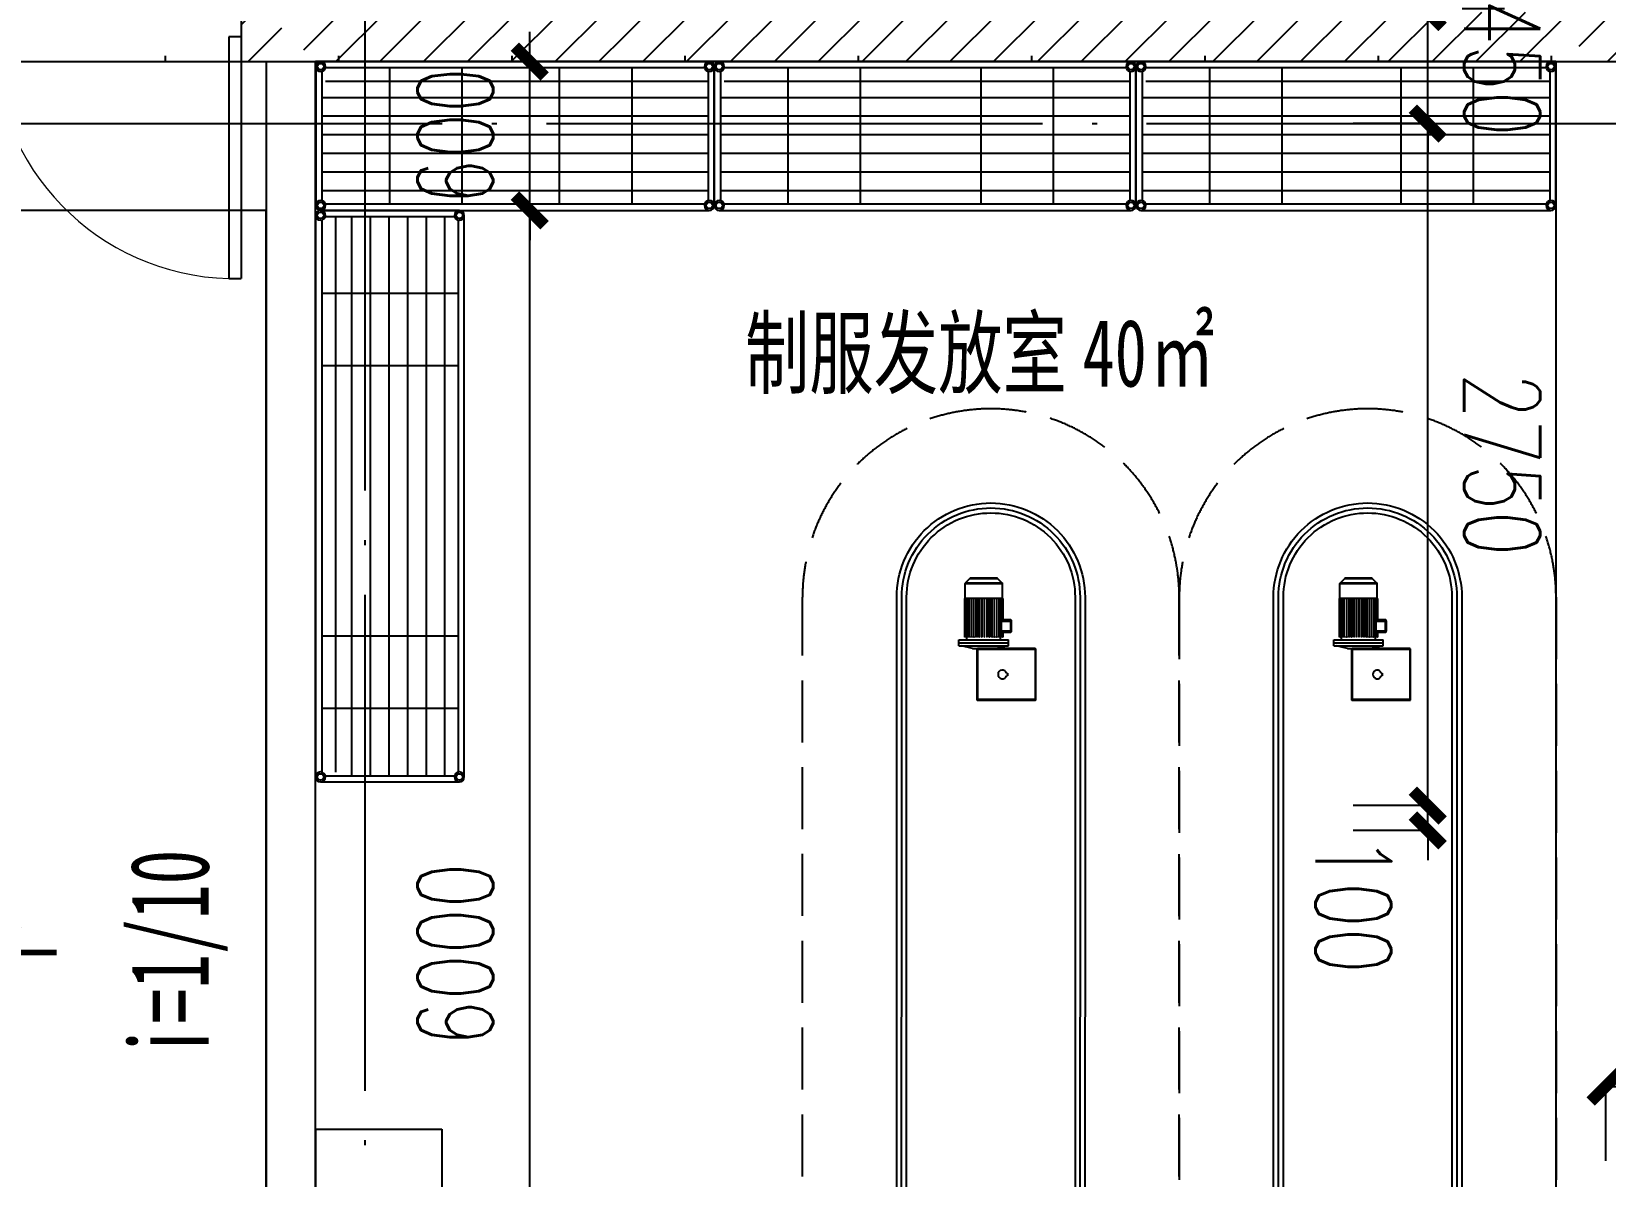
# Model space of a CAD drawing. Header units: millimetres. Extents: x 12325263 to 13848842, y -1463133 to 573208.
# Drawn here: x 12576651 to 12582997, y -878533 to -873915 of the extents above; entities that cross this region are included whole.
import ezdxf
from ezdxf.xclip import XClip

# ---------------------------------------------------------------- set-up
doc = ezdxf.new("R2010")
doc.units = ezdxf.units.MM
doc.header["$LTSCALE"] = 1000
doc.header["$XCLIPFRAME"] = 0
doc.linetypes.add('DASH', pattern=[0.35, 0.25, -0.1])
doc.linetypes.add('DOTE', pattern=[2.42, 2, -0.2, 0.02, -0.2])
for name, color, linetype in [('A-ANNO-DIMS', 83, 'Continuous'), ('A-ANNO-TEXT', 7, 'Continuous'), ('A-AXIS', 16, 'DOTE'), ('A-WALL', 5, 'Continuous'), ('A-WALL-PATT', 8, 'Continuous'), ('A_WALL(防火墙)', 151, 'Continuous'), ('DIM_SYMB', 3, 'Continuous'), ('DOOR_FIRE', 1, 'Continuous'), ('fur202301', 252, 'Continuous'), ('PUB_TEXT', 7, 'Continuous'), ('STAIR', 2, 'Continuous'), ('WALL', 5, 'Continuous'), ('WALL-SHATCH', 8, 'Continuous'), ('建筑-楼板开洞', 251, 'Continuous')]:
    doc.layers.add(name, color=color, linetype=linetype)
doc.styles.add('_TCH_DIM_T3', font='SIMPLEX.shx', dxfattribs={"width": 0.705882, "bigfont": 'GBCBIG.shx'})
doc.styles.add('TITXV', font='', dxfattribs={"width": 0.7})
doc.styles.add('宋体', font='', dxfattribs={"width": 0.65})
doc.styles.get('TITXV').set_extended_font_data('SimSun')
doc.styles.get('宋体').set_extended_font_data('SimSun')
doc.dimstyles.new('_TCH_ARCH&&120', dxfattribs={"dimtxt": 306, "dimasz": 120, "dimexe": 300, "dimexo": 360, "dimgap": 147, "dimtad": 1, "dimdec": 0, "dimzin": 0, "dimdsep": 46, "dimtxsty": '_TCH_DIM_T3', "dimblk": 'ARCHTICK', "dimcen": 0.09, "dimclrt": 7, "dimazin": 2, "dimtfac": 1, "dimtdec": 0, "dimtix": 1, "dimtmove": 2, "dimatfit": 3, "dimfxl": 1, "dimfxlon": 1, "dimtolj": 1, "dimtzin": 0, "dimarcsym": 0})
pattern_1 = [(45, (0, 89.76), (-88.388383, 88.388383), [])]

# ---------------------------------------------------------------- blocks, each defined once
blk = doc.blocks.new('adgshg13-A$C7F010FC0')
at = {"layer": 'WALL-SHATCH'}
h = blk.add_hatch(color=256, dxfattribs=at)
h.dxf.hatch_style = 1
h.paths.add_polyline_path([(-60384.2, -16880.9), (-763.2, 197.5), (12587.6, -13153.3), (12587.6, -157996), (-162964.9, -188820.4), (-171262.4, -180522.9), (-171262.4, -31310.9), (-150707.2, -10755.7), (-131860.1, -7980.9), (-99162.4, -7980.9), (-99162.4, -4980.9), (-76620.4, -4980.9), (-70107.7, -16880.9)], flags=16)
h.paths.add_polyline_path([(-60091.2, -16380.9), (-646.9, 646.9), (12987.6, -12987.6), (12987.6, -158331.9), (-163100.6, -189250.4), (-171662.4, -180688.6), (-171662.4, -31145.2), (-150777.9, -10260.7), (-131896.7, -7480.9), (-99562.4, -7480.9), (-99562.4, -4580.9), (-76365.6, -4580.9), (-69907.5, -16380.9)])
blk = doc.blocks.new('A$C4C7A72D3')
at = {"layer": 'WALL', "color": 1}
blk.add_blockref('adgshg13-A$C7F010FC0', (210433, 205503.6), dxfattribs=at)
blk = doc.blocks.new('qlzw')
at = {"layer": 'A-AXIS'}
for p, q in [((12444566.8, 979489.8), (12444566.8, 1082089.8)), ((12411416.8, 1007589.8), (12486866.8, 1007589.8))]:
    blk.add_line(p, q, dxfattribs=at)
blk = doc.blocks.new('asdgagdafasdfsd')
at = {"layer": 'fur202301', "extrusion": (-1, 6.3518e-16, -8.88178e-16)}
for p, q in [((4252550.1, 1609692.9), (4252562.1, 1609738.1)), ((4252550.1, 1609692.9), (4252550.1, 1609672.9)), ((4252562.1, 1609747.9), (4252562.1, 1609647.9)), ((4252562.1, 1609747.9), (4252574.1, 1609747.9)), ((4252574.1, 1609747.9), (4252574.1, 1609547.9)), ((4252574.1, 1609747.9), (4252574.1, 1609647.9)), ((4252574.1, 1609747.9), (4252586.1, 1609747.9)), ((4252586.1, 1609747.9), (4252586.1, 1609547.9)), ((4252586.1, 1609715.9), (4252596.1, 1609715.9)), ((4252596.1, 1609717), (4252596.1, 1609716.6)), ((4252752.8, 1609715.9), (4252754.1, 1609715.9)), ((4252754.1, 1609722.9), (4252813.3, 1609722.9)), ((4252754.1, 1609722.9), (4252754.1, 1609572.9)), ((4252813.3, 1609722.9), (4252813.3, 1609572.9)), ((4252833.5, 1609703.5), (4252814.7, 1609722.3)), ((4252834.1, 1609593.8), (4252834.1, 1609702.1)), ((4252342.1, 1609672.9), (4252342.1, 1609440.9)), ((4252343, 1609675), (4252345.1, 1609672.9)), ((4252547.1, 1609675.9), (4252345.1, 1609675.9)), ((4252549.2, 1609675), (4252547.1, 1609672.9)), ((4252550.1, 1609440.9), (4252550.1, 1609672.9)), ((4252562.1, 1609647.9), (4252562.1, 1609547.9)), ((4252574.1, 1609647.9), (4252574.1, 1609547.9)), ((4252550.1, 1609602.9), (4252562.1, 1609557.8)), ((4252586.1, 1609579.9), (4252596.1, 1609579.9)), ((4252596.1, 1609582), (4252596.1, 1609581.5)), ((4252616.1, 1609576.5), (4252616.1, 1609540.5)), ((4252666.1, 1609540.5), (4252666.1, 1609576.5)), ((4252752.8, 1609582), (4252752.8, 1609581.5)), ((4252752.8, 1609579.9), (4252754.1, 1609579.9)), ((4252754.1, 1609572.9), (4252813.3, 1609572.9)), ((4252833.5, 1609592.3), (4252814.7, 1609573.5)), ((4252441.1, 1609552.1), (4252441.1, 1609556.2)), ((4252451.1, 1609552.1), (4252441.1, 1609552.1)), ((4252451.1, 1609556.2), (4252451.1, 1609552.1)), ((4252562.1, 1609547.9), (4252574.1, 1609547.9)), ((4252574.1, 1609547.9), (4252586.1, 1609547.9)), ((4252621.1, 1609535.5), (4252661.1, 1609535.5)), ((4252343, 1609438.8), (4252345.1, 1609440.9)), ((4252547.1, 1609440.9), (4252549.2, 1609438.8)), ((4252345.1, 1609437.9), (4252547.1, 1609437.9))]:
    blk.add_line(p, q, dxfattribs=at)
at = {"layer": 'fur202301', "color": 8, "lineweight": 0, "extrusion": (-1, 6.3518e-16, -8.88178e-16)}
for p, q in [((4252596.1, 1609725.8), (4252596.1, 1609725.7)), ((4252752.8, 1609725.8), (4252596.1, 1609725.8)), ((4252596.1, 1609725.7), (4252752.8, 1609725.7)), ((4252596.1, 1609724.3), (4252596.1, 1609725.7)), ((4252596.1, 1609724.3), (4252596.1, 1609724.1)), ((4252752.8, 1609724.3), (4252596.1, 1609724.3)), ((4252596.1, 1609724.1), (4252752.8, 1609724.1)), ((4252596.1, 1609721.4), (4252596.1, 1609724.1)), ((4252596.1, 1609721.4), (4252596.1, 1609721)), ((4252752.8, 1609721.4), (4252596.1, 1609721.4)), ((4252596.1, 1609721), (4252752.8, 1609721)), ((4252596.1, 1609717), (4252596.1, 1609721)), ((4252752.8, 1609717), (4252596.1, 1609717)), ((4252596.1, 1609716.6), (4252752.8, 1609716.6)), ((4252596.1, 1609711.3), (4252596.1, 1609716.6)), ((4252596.1, 1609711.3), (4252596.1, 1609710.7)), ((4252752.8, 1609711.3), (4252596.1, 1609711.3)), ((4252596.1, 1609710.7), (4252752.8, 1609710.7)), ((4252596.1, 1609704.4), (4252596.1, 1609710.7)), ((4252596.1, 1609704.4), (4252596.1, 1609703.7)), ((4252752.8, 1609704.4), (4252596.1, 1609704.4)), ((4252596.1, 1609703.7), (4252752.8, 1609703.7)), ((4252596.1, 1609696.5), (4252596.1, 1609703.7)), ((4252752.8, 1609696.5), (4252596.1, 1609696.5)), ((4252596.1, 1609696.3), (4252596.1, 1609695.6)), ((4252752.8, 1609696.3), (4252596.1, 1609696.3)), ((4252596.1, 1609695.6), (4252752.8, 1609695.6)), ((4252596.1, 1609689.4), (4252596.1, 1609695.6)), ((4252752.8, 1609725.8), (4252752.8, 1609725.7)), ((4252752.8, 1609725.7), (4252752.8, 1609724.3)), ((4252752.8, 1609724.3), (4252752.8, 1609724.1)), ((4252752.8, 1609724.1), (4252752.8, 1609721.4)), ((4252752.8, 1609721.4), (4252752.8, 1609721)), ((4252752.8, 1609721), (4252752.8, 1609717)), ((4252752.8, 1609717), (4252752.8, 1609716.6)), ((4252752.8, 1609716.6), (4252752.8, 1609711.3)), ((4252752.8, 1609711.3), (4252752.8, 1609710.7)), ((4252752.8, 1609710.7), (4252752.8, 1609704.4)), ((4252752.8, 1609704.4), (4252752.8, 1609703.7)), ((4252752.8, 1609703.7), (4252752.8, 1609696.5)), ((4252752.8, 1609696.3), (4252752.8, 1609695.6)), ((4252752.8, 1609695.6), (4252752.8, 1609689.4)), ((4252752.8, 1609689.4), (4252596.1, 1609689.4)), ((4252596.1, 1609687.4), (4252596.1, 1609686.5)), ((4252752.8, 1609687.4), (4252596.1, 1609687.4)), ((4252596.1, 1609686.5), (4252752.8, 1609686.5)), ((4252596.1, 1609681.5), (4252596.1, 1609686.5)), ((4252752.8, 1609681.5), (4252596.1, 1609681.5)), ((4252596.1, 1609677.6), (4252596.1, 1609676.7)), ((4252752.8, 1609677.6), (4252596.1, 1609677.6)), ((4252596.1, 1609676.7), (4252752.8, 1609676.7)), ((4252596.1, 1609672.9), (4252596.1, 1609676.7)), ((4252752.8, 1609672.9), (4252596.1, 1609672.9)), ((4252596.1, 1609667.3), (4252596.1, 1609666.3)), ((4252752.8, 1609667.3), (4252596.1, 1609667.3)), ((4252596.1, 1609666.3), (4252752.8, 1609666.3)), ((4252596.1, 1609663.9), (4252596.1, 1609666.3)), ((4252752.8, 1609663.9), (4252596.1, 1609663.9)), ((4252596.1, 1609656.6), (4252596.1, 1609655.6)), ((4252752.8, 1609656.6), (4252596.1, 1609656.6)), ((4252596.1, 1609655.6), (4252752.8, 1609655.6)), ((4252596.1, 1609654.5), (4252596.1, 1609655.6)), ((4252752.8, 1609654.5), (4252596.1, 1609654.5)), ((4252596.1, 1609645.7), (4252596.1, 1609646)), ((4252596.1, 1609646), (4252752.8, 1609646)), ((4252596.1, 1609645.7), (4252596.1, 1609644.7)), ((4252752.8, 1609645.7), (4252596.1, 1609645.7)), ((4252596.1, 1609644.7), (4252752.8, 1609644.7)), ((4252596.1, 1609634.9), (4252596.1, 1609636.6)), ((4252596.1, 1609636.6), (4252752.8, 1609636.6)), ((4252596.1, 1609634.9), (4252596.1, 1609633.9)), ((4252752.8, 1609634.9), (4252596.1, 1609634.9)), ((4252596.1, 1609633.9), (4252752.8, 1609633.9)), ((4252752.8, 1609687.4), (4252752.8, 1609686.5)), ((4252752.8, 1609686.5), (4252752.8, 1609681.5)), ((4252752.8, 1609677.6), (4252752.8, 1609676.7)), ((4252752.8, 1609676.7), (4252752.8, 1609672.9)), ((4252752.8, 1609667.3), (4252752.8, 1609666.3)), ((4252752.8, 1609666.3), (4252752.8, 1609663.9)), ((4252752.8, 1609656.6), (4252752.8, 1609655.6)), ((4252752.8, 1609655.6), (4252752.8, 1609654.5)), ((4252752.8, 1609646), (4252752.8, 1609645.7)), ((4252752.8, 1609645.7), (4252752.8, 1609644.7)), ((4252752.8, 1609636.6), (4252752.8, 1609634.9)), ((4252752.8, 1609634.9), (4252752.8, 1609633.9)), ((4252596.1, 1609624.3), (4252596.1, 1609627.4)), ((4252596.1, 1609627.4), (4252752.8, 1609627.4)), ((4252596.1, 1609624.3), (4252596.1, 1609623.3)), ((4252752.8, 1609624.3), (4252596.1, 1609624.3)), ((4252596.1, 1609623.3), (4252752.8, 1609623.3)), ((4252596.1, 1609614.2), (4252596.1, 1609618.6)), ((4252596.1, 1609618.6), (4252752.8, 1609618.6)), ((4252596.1, 1609614.2), (4252596.1, 1609613.3)), ((4252752.8, 1609614.2), (4252596.1, 1609614.2)), ((4252596.1, 1609613.3), (4252752.8, 1609613.3)), ((4252596.1, 1609604.7), (4252596.1, 1609610.3)), ((4252596.1, 1609610.3), (4252752.8, 1609610.3)), ((4252596.1, 1609604.7), (4252596.1, 1609603.9)), ((4252752.8, 1609604.7), (4252596.1, 1609604.7)), ((4252596.1, 1609603.9), (4252752.8, 1609603.9)), ((4252596.1, 1609596.1), (4252596.1, 1609602.8)), ((4252596.1, 1609602.8), (4252752.8, 1609602.8)), ((4252596.1, 1609596.1), (4252596.1, 1609595.4)), ((4252752.8, 1609596.1), (4252596.1, 1609596.1)), ((4252596.1, 1609588.5), (4252596.1, 1609595.4)), ((4252596.1, 1609595.4), (4252752.8, 1609595.4)), ((4252596.1, 1609588.5), (4252596.1, 1609587.9)), ((4252752.8, 1609588.5), (4252596.1, 1609588.5)), ((4252596.1, 1609582), (4252596.1, 1609587.9)), ((4252596.1, 1609587.9), (4252752.8, 1609587.9)), ((4252752.8, 1609582), (4252596.1, 1609582)), ((4252596.1, 1609576.9), (4252596.1, 1609581.5)), ((4252596.1, 1609581.5), (4252752.8, 1609581.5)), ((4252596.1, 1609576.9), (4252596.1, 1609576.5)), ((4252752.8, 1609576.9), (4252596.1, 1609576.9)), ((4252596.1, 1609576.5), (4252752.8, 1609576.5)), ((4252596.1, 1609573.1), (4252596.1, 1609576.5)), ((4252596.1, 1609573.1), (4252596.1, 1609572.8)), ((4252616.1, 1609573.1), (4252596.1, 1609573.1)), ((4252596.1, 1609570.8), (4252596.1, 1609572.8)), ((4252596.1, 1609572.8), (4252616.1, 1609572.8)), ((4252596.1, 1609570.8), (4252596.1, 1609570.6)), ((4252616.1, 1609570.8), (4252596.1, 1609570.8)), ((4252596.1, 1609570.6), (4252616.1, 1609570.6)), ((4252596.1, 1609569.9), (4252596.1, 1609570.6)), ((4252616.1, 1609569.9), (4252596.1, 1609569.9)), ((4252752.8, 1609573.1), (4252666.1, 1609573.1)), ((4252666.1, 1609572.8), (4252752.8, 1609572.8)), ((4252752.8, 1609570.8), (4252666.1, 1609570.8)), ((4252666.1, 1609570.6), (4252752.8, 1609570.6)), ((4252752.8, 1609569.9), (4252666.1, 1609569.9)), ((4252752.8, 1609627.4), (4252752.8, 1609624.3)), ((4252752.8, 1609624.3), (4252752.8, 1609623.3)), ((4252752.8, 1609618.6), (4252752.8, 1609614.2)), ((4252752.8, 1609614.2), (4252752.8, 1609613.3)), ((4252752.8, 1609610.3), (4252752.8, 1609604.7)), ((4252752.8, 1609604.7), (4252752.8, 1609603.9)), ((4252752.8, 1609602.8), (4252752.8, 1609596.1)), ((4252752.8, 1609596.1), (4252752.8, 1609595.4)), ((4252752.8, 1609595.4), (4252752.8, 1609588.5)), ((4252752.8, 1609588.5), (4252752.8, 1609587.9)), ((4252752.8, 1609587.9), (4252752.8, 1609582)), ((4252752.8, 1609581.5), (4252752.8, 1609576.9)), ((4252752.8, 1609576.9), (4252752.8, 1609576.5)), ((4252752.8, 1609576.5), (4252752.8, 1609573.1)), ((4252752.8, 1609573.1), (4252752.8, 1609572.8)), ((4252752.8, 1609572.8), (4252752.8, 1609570.8)), ((4252752.8, 1609570.8), (4252752.8, 1609570.6)), ((4252752.8, 1609570.6), (4252752.8, 1609569.9))]:
    blk.add_line(p, q, dxfattribs=at)
at = {"layer": 'fur202301', "ltscale": 0.5, "extrusion": (-1, 6.3518e-16, -8.88178e-16)}
for p, q in [((4252814.7, 1609573.5), (4252814.7, 1609722.3)), ((4252833.5, 1609703.5), (4252833.5, 1609592.3)), ((4252345.1, 1609440.9), (4252345.1, 1609672.9)), ((4252621.1, 1609540.5), (4252621.1, 1609576.5)), ((4252661.1, 1609576.5), (4252661.1, 1609540.5)), ((4252617.6, 1609537), (4252621.1, 1609540.5)), ((4252661.1, 1609540.5), (4252621.1, 1609540.5)), ((4252661.1, 1609540.5), (4252664.6, 1609537)), ((4252547.1, 1609440.9), (4252345.1, 1609440.9))]:
    blk.add_line(p, q, dxfattribs=at)
at = {"layer": 'fur202301', "ltscale": 0.5}
blk.add_lwpolyline([(4252547.1, 1609440.9), (4252547.1, 1609672.9), (4252345.1, 1609672.9)], dxfattribs=at)
at = {"layer": 'fur202301'}
for centre, radius, start, end in [((4252813.3, 1609720.9), 2, 45, 90), ((4252832.1, 1609702.1), 2, 0, 45), ((4252345.1, 1609672.9), 3, 135, 180), ((4252345.1, 1609672.9), 3, 90, 135), ((4252547.1, 1609672.9), 3, 45, 90), ((4252547.1, 1609672.9), 3, 0, 45), ((4252446.1, 1609572.9), 17.5, 286.60155, 253.39845), ((4252813.3, 1609574.9), 2, 270, 315), ((4252832.1, 1609593.8), 2, 315, 0), ((4252621.1, 1609540.5), 5, 180, 225), ((4252621.1, 1609540.5), 5, 225, 270), ((4252661.1, 1609540.5), 5, 270, 315), ((4252661.1, 1609540.5), 5, 315, 360), ((4252345.1, 1609440.9), 3, 180, 225), ((4252547.1, 1609440.9), 3, 315, 0), ((4252345.1, 1609440.9), 3, 225, 270), ((4252547.1, 1609440.9), 3, 270, 315)]:
    blk.add_arc(centre, radius, start, end, dxfattribs=at)
blk = doc.blocks.new('*U1442')
at = {"layer": 'fur202301'}
for p, q in [((81202, 119115.1, 0), (81202, 118555.1, 0)), ((82788.8, 119135.1, 0), (81222, 119135.1, 0)), ((82769.4, 119110.1, 0), (81241.3, 119110.1, 0)), ((81499, 119110.1, 0), (81499, 118560.1, 0)), ((81790.5, 119110.1, 0), (81790.5, 118560.1, 0)), ((82183.7, 119110.1, 0), (82183.7, 118560.1, 0)), ((82475.7, 119110.1, 0), (82475.7, 118560.1, 0)), ((82808.8, 118555.1, 0), (82808.8, 119115.1, 0)), ((81227, 119095.7, 0), (81227, 118574.5, 0)), ((82783.8, 119055.1, 0), (81241.3, 119055.1, 0)), ((82783.8, 119095.7, 0), (82783.8, 118574.6, 0)), ((82783.8, 118989.6, 0), (81227, 118989.6, 0)), ((82783.8, 118914.6, 0), (81227, 118914.6, 0)), ((82783.8, 118839.6, 0), (81227, 118839.6, 0)), ((82783.8, 118764.6, 0), (81227, 118764.6, 0)), ((82783.8, 118689.6, 0), (81227, 118689.6, 0)), ((82783.8, 118614.6, 0), (81227, 118614.6, 0)), ((82769.4, 118560.1, 0), (81241.3, 118560.1, 0)), ((81222, 118535.1, 0), (82788.8, 118535.1, 0))]:
    blk.add_line(p, q, dxfattribs=at)
for centre in [(81222, 119115.1, 0), (82788.8, 119115.1, 0), (81222, 118555.1, 0), (82788.8, 118555.1, 0)]:
    blk.add_circle(centre, 13, dxfattribs=at)
for centre, start, end in [((81222, 119115.1, 0), 179.99981, 89.99981), ((81222, 119115.1, 0), 89.99981, 179.99981), ((82788.8, 119115.1, 0), 89.99981, 359.99981), ((82788.8, 119115.1, 0), 359.99981, 89.99981), ((81222, 118555.1, 0), 269.99981, 179.99981), ((81222, 118555.1, 0), 179.99981, 269.99981), ((82788.8, 118555.1, 0), 359.99981, 269.99981), ((82788.8, 118555.1, 0), 269.99981, 359.99981)]:
    blk.add_arc(centre, 20, start, end, dxfattribs=at)
blk = doc.blocks.new('*U1443')
at = {"layer": 'fur202301'}
for p, q in [((81202, 119115.1, 0), (81202, 118555.1, 0)), ((82882, 119135.1, 0), (81222, 119135.1, 0)), ((82862.6, 119110.1, 0), (81241.3, 119110.1, 0)), ((81499, 119110.1, 0), (81499, 118560.1, 0)), ((81790.5, 119110.1, 0), (81790.5, 118560.1, 0)), ((82276.8, 119110.1, 0), (82276.8, 118560.1, 0)), ((82568.8, 119110.1, 0), (82568.8, 118560.1, 0)), ((82902, 118555.1, 0), (82902, 119115.1, 0)), ((81227, 119095.7, 0), (81227, 118574.5, 0)), ((82877, 119055.1, 0), (81241.3, 119055.1, 0)), ((82877, 119095.7, 0), (82877, 118574.6, 0)), ((82877, 118989.6, 0), (81227, 118989.6, 0)), ((82877, 118914.6, 0), (81227, 118914.6, 0)), ((82877, 118839.6, 0), (81227, 118839.6, 0)), ((82877, 118764.6, 0), (81227, 118764.6, 0)), ((82877, 118689.6, 0), (81227, 118689.6, 0)), ((82877, 118614.6, 0), (81227, 118614.6, 0)), ((82862.6, 118560.1, 0), (81241.3, 118560.1, 0)), ((81222, 118535.1, 0), (82882, 118535.1, 0))]:
    blk.add_line(p, q, dxfattribs=at)
for centre in [(81222, 119115.1, 0), (82882, 119115.1, 0), (81222, 118555.1, 0), (82882, 118555.1, 0)]:
    blk.add_circle(centre, 13, dxfattribs=at)
for centre, start, end in [((81222, 119115.1, 0), 179.99981, 89.99981), ((81222, 119115.1, 0), 89.99981, 179.99981), ((82882, 119115.1, 0), 89.99981, 359.99981), ((82882, 119115.1, 0), 359.99981, 89.99981), ((81222, 118555.1, 0), 269.99981, 179.99981), ((81222, 118555.1, 0), 179.99981, 269.99981), ((82882, 118555.1, 0), 359.99981, 269.99981), ((82882, 118555.1, 0), 269.99981, 359.99981)]:
    blk.add_arc(centre, 20, start, end, dxfattribs=at)
blk = doc.blocks.new('*U1444')
at = {"layer": 'fur202301'}
for p, q in [((81202, 119115.1, 0), (81202, 118555.1, 0)), ((82875.1, 119135.1, 0), (81222, 119135.1, 0)), ((82855.8, 119110.1, 0), (81241.3, 119110.1, 0)), ((81499, 119110.1, 0), (81499, 118560.1, 0)), ((81790.5, 119110.1, 0), (81790.5, 118560.1, 0)), ((82270, 119110.1, 0), (82270, 118560.1, 0)), ((82562, 119110.1, 0), (82562, 118560.1, 0)), ((82895.1, 118555.1, 0), (82895.1, 119115.1, 0)), ((81227, 119095.7, 0), (81227, 118574.5, 0)), ((82870.1, 119055.1, 0), (81241.3, 119055.1, 0)), ((82870.1, 119095.7, 0), (82870.1, 118574.6, 0)), ((82870.1, 118989.6, 0), (81227, 118989.6, 0)), ((82870.1, 118914.6, 0), (81227, 118914.6, 0)), ((82870.1, 118839.6, 0), (81227, 118839.6, 0)), ((82870.1, 118764.6, 0), (81227, 118764.6, 0)), ((82870.1, 118689.6, 0), (81227, 118689.6, 0)), ((82870.1, 118614.6, 0), (81227, 118614.6, 0)), ((82855.8, 118560.1, 0), (81241.3, 118560.1, 0)), ((81222, 118535.1, 0), (82875.1, 118535.1, 0))]:
    blk.add_line(p, q, dxfattribs=at)
for centre in [(81222, 119115.1, 0), (82875.1, 119115.1, 0), (81222, 118555.1, 0), (82875.1, 118555.1, 0)]:
    blk.add_circle(centre, 13, dxfattribs=at)
for centre, start, end in [((81222, 119115.1, 0), 179.99981, 89.99981), ((81222, 119115.1, 0), 89.99981, 179.99981), ((82875.1, 119115.1, 0), 89.99981, 359.99981), ((82875.1, 119115.1, 0), 359.99981, 89.99981), ((81222, 118555.1, 0), 269.99981, 179.99981), ((81222, 118555.1, 0), 179.99981, 269.99981), ((82875.1, 118555.1, 0), 359.99981, 269.99981), ((82875.1, 118555.1, 0), 269.99981, 359.99981)]:
    blk.add_arc(centre, 20, start, end, dxfattribs=at)
blk = doc.blocks.new('*U1445')
at = {"layer": 'fur202301'}
for p, q in [((81202, 119115.1, 0), (81202, 118555.1, 0)), ((83486.6, 119135.1, 0), (81222, 119135.1, 0)), ((83467.2, 119110.1, 0), (81241.3, 119110.1, 0)), ((81499, 119110.1, 0), (81499, 118560.1, 0)), ((81790.5, 119110.1, 0), (81790.5, 118560.1, 0)), ((82881.5, 119110.1, 0), (82881.5, 118560.1, 0)), ((83173.5, 119110.1, 0), (83173.5, 118560.1, 0)), ((83506.6, 118555.1, 0), (83506.6, 119115.1, 0)), ((81227, 119095.7, 0), (81227, 118574.5, 0)), ((83481.6, 119055.1, 0), (81241.3, 119055.1, 0)), ((83481.6, 119095.7, 0), (83481.6, 118574.6, 0)), ((83481.6, 118989.6, 0), (81227, 118989.6, 0)), ((83481.6, 118914.6, 0), (81227, 118914.6, 0)), ((83481.6, 118839.6, 0), (81227, 118839.6, 0)), ((83481.6, 118764.6, 0), (81227, 118764.6, 0)), ((83481.6, 118689.6, 0), (81227, 118689.6, 0)), ((83481.6, 118614.6, 0), (81227, 118614.6, 0)), ((83467.2, 118560.1, 0), (81241.3, 118560.1, 0)), ((81222, 118535.1, 0), (83486.6, 118535.1, 0))]:
    blk.add_line(p, q, dxfattribs=at)
for centre in [(81222, 119115.1, 0), (83486.6, 119115.1, 0), (81222, 118555.1, 0), (83486.6, 118555.1, 0)]:
    blk.add_circle(centre, 13, dxfattribs=at)
for centre, start, end in [((81222, 119115.1, 0), 179.99981, 89.99981), ((81222, 119115.1, 0), 89.99981, 179.99981), ((83486.6, 119115.1, 0), 89.99981, 359.99981), ((83486.6, 119115.1, 0), 359.99981, 89.99981), ((81222, 118555.1, 0), 269.99981, 179.99981), ((81222, 118555.1, 0), 179.99981, 269.99981), ((83486.6, 118555.1, 0), 359.99981, 269.99981), ((83486.6, 118555.1, 0), 269.99981, 359.99981)]:
    blk.add_arc(centre, 20, start, end, dxfattribs=at)
blk = doc.blocks.new('sdfgsdffhg')
at = {"layer": 'fur202301', "linetype": 'DASH'}
for points in [[(-1324.7, -5525.3), (-1324.5, -2139.3, -0.414214), (-565, -1379.9, -0.414214), (194.5, -2139.4), (194.3, -5525.4, -0.414214), (-565.2, -6284.9, -0.414214)], [(194.3, -5525.4), (194.5, -2139.4, -0.414214), (954, -1379.9, -0.414214), (1713.5, -2139.5), (1713.3, -5525.5, -0.414214), (953.8, -6284.9, -0.414214)]]:
    blk.add_lwpolyline(points, format="xyb", close=True, dxfattribs=at)
at = {"layer": 'fur202301'}
for points in [[(-565, -1759.9, -0.414214), (-185.5, -2139.4), (-185.7, -5525.4, -0.414214), (-565.2, -5904.9, -0.414214), (-944.7, -5525.4), (-944.5, -2139.4, -0.414214)], [(954, -1759.9, -0.414214), (1333.5, -2139.5), (1333.3, -5525.5, -0.414214), (953.8, -5904.9, -0.414214), (574.3, -5525.4), (574.5, -2139.4, -0.414214)], [(-565, -1779.9, -0.414214), (-205.5, -2139.4), (-205.7, -5525.4, -0.414214), (-565.2, -5884.9, -0.414214), (-924.7, -5525.4), (-924.5, -2139.4, -0.414214)], [(-565.2, -5864.9, -0.414214), (-904.7, -5525.4), (-904.5, -2139.4, -0.414214), (-565, -1799.9, -0.414214), (-225.5, -2139.4), (-225.7, -5525.4, -0.414214)], [(954, -1779.9, -0.414214), (1313.5, -2139.5), (1313.3, -5525.5, -0.414214), (953.8, -5884.9, -0.414214), (594.3, -5525.4), (594.5, -2139.4, -0.414214)], [(953.8, -5864.9, -0.414214), (614.3, -5525.4), (614.5, -2139.4, -0.414214), (954, -1799.9, -0.414214), (1293.5, -2139.5), (1293.3, -5525.5, -0.414214)]]:
    blk.add_lwpolyline(points, format="xyb", close=True, dxfattribs=at)
blk.add_lwpolyline([(-2778.9, -4285.1), (-2778.8, -5403.1), (-3286.8, -5403.1), (-3286.9, -4285.1)], close=True, dxfattribs=at)
for name, p in [('*U1442', (-84488.8, -119115.1, 0)), ('*U1443', (-82882, -119115.1, 0)), ('*U1444', (-81182, -119115.1, 0))]:
    blk.add_blockref(name, p, dxfattribs=at)
at = {"layer": 'fur202301', "rotation": 90}
for name, p in [('*U1445', (115847.4, -84086.6, 0)), ('asdgagdafasdfsd', (1609054.3, -4254897.4, 0)), ('asdgagdafasdfsd', (1610565, -4254897.4, 0))]:
    blk.add_blockref(name, p, dxfattribs=at)
blk = doc.blocks.new('_ArchTick')
at = {"color": 0, "linetype": 'ByBlock', "const_width": 0.4}
blk.add_lwpolyline([(-0.5, -0.5), (0.5, 0.5)], dxfattribs=at)
blk = doc.blocks.new('*D4181')
at = {"layer": 'A-ANNO-DIMS', "color": 0, "lineweight": -2, "transparency": 16777216}
for p, q in [((12578660, -874036.8), (12578660, -873916.8)), ((12578659, -874036.8), (12578960, -874036.8)), ((12578660, -874636.8), (12578660, -874036.8)), ((12578659, -874636.8), (12578960, -874636.8)), ((12578660, -874636.8), (12578660, -874756.8))]:
    blk.add_line(p, q, dxfattribs=at)
at = {"layer": 'Defpoints', "color": 0, "transparency": 16777216}
for p in [(12576653.2, -874036.8), (12578660, -874036.8), (12576653.2, -874636.8)]:
    blk.add_point(p, dxfattribs=at)
at = {"layer": 'A-ANNO-DIMS', "color": 0, "lineweight": -2, "transparency": 16777216, "xscale": 120, "yscale": 120, "zscale": 120}
for p, rotation in [((12578660, -874036.8), 270), ((12578660, -874636.8), 90)]:
    blk.add_blockref('_ArchTick', p, dxfattribs=dict(at, rotation=rotation))
at = {"layer": 'A-ANNO-DIMS', "color": 7, "transparency": 16777216, "insert": (12578360, -874336.8), "char_height": 306, "attachment_point": 5, "rotation": 90, "style": '_TCH_DIM_T3'}
blk.add_mtext('\\A1;600', dxfattribs=at)
blk = doc.blocks.new('*D4182')
at = {"layer": 'A-ANNO-DIMS', "color": 0, "lineweight": -2, "transparency": 16777216}
for p, q in [((12578659, -874636.8), (12578960, -874636.8)), ((12578660, -880636.8), (12578660, -874636.8)), ((12578659, -880636.8), (12578960, -880636.8))]:
    blk.add_line(p, q, dxfattribs=at)
at = {"layer": 'Defpoints', "color": 0, "transparency": 16777216}
for p in [(12576653.2, -874636.8), (12578660, -874636.8), (12576653.2, -880636.8)]:
    blk.add_point(p, dxfattribs=at)
at = {"layer": 'A-ANNO-DIMS', "color": 0, "lineweight": -2, "transparency": 16777216, "xscale": 120, "yscale": 120, "zscale": 120}
for p, rotation in [((12578660, -874636.8), 90), ((12578660, -880636.8), 270)]:
    blk.add_blockref('_ArchTick', p, dxfattribs=dict(at, rotation=rotation))
at = {"layer": 'A-ANNO-DIMS', "color": 7, "transparency": 16777216, "insert": (12578360, -877636.8), "char_height": 306, "attachment_point": 5, "rotation": 90, "style": '_TCH_DIM_T3'}
blk.add_mtext('\\A1;6000', dxfattribs=at)
blk = doc.blocks.new('*D4365')
at = {"layer": 'A-ANNO-DIMS', "color": 0, "lineweight": -2, "transparency": 16777216}
for p, q in [((12582280.1, -877036.8), (12582280.1, -876916.8)), ((12582281.1, -877036.8), (12581980.1, -877036.8)), ((12582280.1, -877136.9), (12582280.1, -877036.8)), ((12582281.1, -877136.9), (12581980.1, -877136.9)), ((12582280.1, -877136.9), (12582280.1, -877256.9))]:
    blk.add_line(p, q, dxfattribs=at)
at = {"layer": 'Defpoints', "color": 0, "transparency": 16777216}
for p in [(12582280.1, -877036.8), (12582996.8, -877036.8), (12582996.8, -877136.8)]:
    blk.add_point(p, dxfattribs=at)
at = {"layer": 'A-ANNO-DIMS', "color": 0, "lineweight": -2, "transparency": 16777216, "xscale": 120, "yscale": 120, "zscale": 120}
for p, rotation in [((12582280.1, -877036.8), 270.0023301341374), ((12582280.1, -877136.9), 90.00233013413741)]:
    blk.add_blockref('_ArchTick', p, dxfattribs=dict(at, rotation=rotation))
at = {"layer": 'A-ANNO-DIMS', "color": 7, "transparency": 16777216, "insert": (12581980.1, -877436.9), "char_height": 306, "attachment_point": 5, "rotation": 270.00233, "style": '_TCH_DIM_T3'}
blk.add_mtext('\\A1;100', dxfattribs=at)
blk = doc.blocks.new('*D4366')
at = {"layer": 'A-ANNO-DIMS', "color": 0, "lineweight": -2, "transparency": 16777216}
for p, q in [((12582281, -874286.8), (12581980, -874286.8)), ((12582280.1, -877036.8), (12582280, -874286.8)), ((12582281.1, -877036.8), (12581980.1, -877036.8))]:
    blk.add_line(p, q, dxfattribs=at)
at = {"layer": 'Defpoints', "color": 0, "transparency": 16777216}
for p in [(12582280, -874286.8), (12582996.7, -874286.8), (12582996.8, -877036.8)]:
    blk.add_point(p, dxfattribs=at)
at = {"layer": 'A-ANNO-DIMS', "color": 0, "lineweight": -2, "transparency": 16777216, "xscale": 120, "yscale": 120, "zscale": 120}
for p, rotation in [((12582280, -874286.8), 90.00233013432597), ((12582280.1, -877036.8), 270.002330134326)]:
    blk.add_blockref('_ArchTick', p, dxfattribs=dict(at, rotation=rotation))
at = {"layer": 'A-ANNO-DIMS', "color": 7, "transparency": 16777216, "insert": (12582580, -875661.8), "char_height": 306, "attachment_point": 5, "rotation": 270.00233, "style": '_TCH_DIM_T3'}
blk.add_mtext('\\A1;2750', dxfattribs=at)
blk = doc.blocks.new('*D4367')
at = {"layer": 'A-ANNO-DIMS', "color": 0, "lineweight": -2, "transparency": 16777216}
for p, q in [((12582279.9, -873836.8), (12582279.9, -873716.8)), ((12582280.9, -873836.8), (12581979.9, -873836.8)), ((12582280, -874286.8), (12582279.9, -873836.8)), ((12582281, -874286.8), (12581980, -874286.8)), ((12582280, -874286.8), (12582280, -874406.8))]:
    blk.add_line(p, q, dxfattribs=at)
at = {"layer": 'Defpoints', "color": 0, "transparency": 16777216}
for p in [(12582279.9, -873836.8), (12582996.7, -873836.8), (12582996.7, -874286.8)]:
    blk.add_point(p, dxfattribs=at)
at = {"layer": 'A-ANNO-DIMS', "color": 0, "lineweight": -2, "transparency": 16777216, "xscale": 120, "yscale": 120, "zscale": 120}
for p, rotation in [((12582279.9, -873836.8), 270.0023301342875), ((12582280, -874286.8), 90.0023301342875)]:
    blk.add_blockref('_ArchTick', p, dxfattribs=dict(at, rotation=rotation))
at = {"layer": 'A-ANNO-DIMS', "color": 7, "transparency": 16777216, "insert": (12582579.9, -874061.8), "char_height": 306, "attachment_point": 5, "rotation": 270.00233, "style": '_TCH_DIM_T3'}
blk.add_mtext('\\A1;450', dxfattribs=at)
blk = doc.blocks.new('*D4371')
at = {"layer": 'A-ANNO-DIMS', "color": 0, "lineweight": -2, "transparency": 16777216}
for p, q in [((12582996.8, -878169), (12582996.8, -878470)), ((12584596.8, -878169), (12584596.8, -878470)), ((12582996.8, -878170), (12584596.8, -878170))]:
    blk.add_line(p, q, dxfattribs=at)
at = {"layer": 'Defpoints', "color": 0, "transparency": 16777216}
for p in [(12582996.8, -876936.8), (12584596.8, -876936.8), (12584596.8, -878170)]:
    blk.add_point(p, dxfattribs=at)
at = {"layer": 'A-ANNO-DIMS', "color": 0, "lineweight": -2, "transparency": 16777216, "xscale": 120, "yscale": 120, "zscale": 120, "rotation": 180}
blk.add_blockref('_ArchTick', (12582996.8, -878170), dxfattribs=at)
at = {"layer": 'A-ANNO-DIMS', "color": 0, "lineweight": -2, "transparency": 16777216, "xscale": 120, "yscale": 120, "zscale": 120}
blk.add_blockref('_ArchTick', (12584596.8, -878170), dxfattribs=at)
at = {"layer": 'A-ANNO-DIMS', "color": 7, "transparency": 16777216, "insert": (12583796.8, -877870), "char_height": 306, "attachment_point": 5, "style": '_TCH_DIM_T3'}
blk.add_mtext('\\A1;1600', dxfattribs=at)
blk = doc.blocks.new('$DorLib2D$00000002')
for p, q in [((-0.5, 0), (-0.5, 0.4875)), ((-0.475, 0.4875), (-0.5, 0.4875)), ((-0.475, 0), (-0.475, 0.4875)), ((0.475, 0), (0.475, 0.4875)), ((0.475, 0.4875), (0.5, 0.4875)), ((0.5, 0), (0.5, 0.4875)), ((-0.5, 0), (-0.475, 0)), ((0.5, 0), (0.475, 0))]:
    blk.add_line(p, q)
at = {"lineweight": 13}
for centre, start, end in [((-0.4875, 0), 0, 88.5307), ((0.4875, 0), 91.4693, 180)]:
    blk.add_arc(centre, 0.4875, start, end, dxfattribs=at)

msp = doc.modelspace()

# ---------------------------------------------------------------- block references
ref = msp.add_blockref('A$C4C7A72D3', (12385714.9, -906209.5), dxfattribs=dict(rotation=350.041249254255))
XClip(ref).set_block_clipping_path([(223442.8584877662, 85923.1187333744), (220542.7961432356, 85923.1422391906), (220542.8579492103, 89292.823275506), (211526.9150355905, 89292.8101311298), (210631.4331447985, 94392.8080583527), (206113.3685902953, 94392.8025418455), (206001.4315187763, 95030.3127344656), (204376.2826588508, 94744.9613686837), (203364.4570056833, 100506.9030052917), (197947.3947122637, 99555.7482674252), (192482.3428474721, 130679.4765393781), (190118.7804593667, 130264.4504016289), (191623.4071957469, 121695.6427078634), (177046.6486519482, 119136.2011700841), (175707.6223907359, 126760.8483765714), (173902.988371335, 128026.4039125028), (169528.3854461554, 127258.2903269802), (169070.0967394859, 129868.3614864857), (163308.2517458182, 128856.6693391807), (163766.52659606, 126246.6171700556), (159679.1795131005, 125528.9180921423), (170669.6888374612, 62935.797914044), (167222.1989369914, 62330.4650948944), (167939.7759490944, 58243.6808593175), (171386.9528796654, 58848.2912487988), (172857.0656793863, 50477.0032648193), (165962.5026008021, 49266.4230898353), (168037.7813034765, 37447.1796448426), (140649.9584970828, 32638.2390106404), (115387.9799239188, 28202.5781787895), (95598.7254695911, 140907.4332163476), (226939.476109907, 163968.8668500402), (240128.6952811591, 88852.8973128139)])

# ---------------------------------------------------------------- next in the draw order: hatches: boundary and pattern name
at = {"layer": '建筑-楼板开洞'}
h = msp.add_hatch(dxfattribs=at)
h.set_pattern_fill('ANGLE', color=256, scale=200)
h.set_pattern_definition([(0, (0, 0), (0, 698.5), [508, -190.5]), (90, (0, 0), (-698.5, 4e-14), [508, -190.5])])
h.paths.add_polyline_path([(12587146.8, -868486.8), (12575396.8, -868486.8), (12575396.8, -874036.8), (12587146.8, -874036.8)])

# ---------------------------------------------------------------- next in the draw order: linework, layer by layer
at = {"layer": 'STAIR'}
msp.add_lwpolyline([(12577596.8, -874636.8), (12575396.8, -874636.8), (12575396.8, -880636.8), (12577596.8, -880636.8)], close=True, dxfattribs=at)
at = {"layer": '建筑-楼板开洞'}
msp.add_lwpolyline([(12587146.8, -868486.8), (12575396.8, -868486.8), (12575396.8, -874036.8), (12587146.8, -874036.8)], close=True, dxfattribs=at)

# ---------------------------------------------------------------- next in the draw order: block references
at = {"color": 2}
msp.add_blockref('qlzw', (133430, -1881876.5), dxfattribs=at)

# ---------------------------------------------------------------- next in the draw order: block references
msp.add_blockref('sdfgsdffhg', (12581083.9, -874056.8, 0))

# ---------------------------------------------------------------- next in the draw order: hatches: boundary and pattern name
at = {"layer": 'A-WALL-PATT'}
h = msp.add_hatch(dxfattribs=at)
h.set_pattern_fill('普通砖', color=256, scale=50, style=0)
h.set_pattern_definition(pattern_1)
h.paths.add_polyline_path([(12577596.8, -873836.8), (12577496.8, -873836.8), (12577496.8, -874036.8), (12577596.8, -874036.8), (12577696.8, -873936.8)])
h = msp.add_hatch(dxfattribs=at)
h.set_pattern_fill('普通砖', color=256, scale=50, style=0)
h.set_pattern_definition(pattern_1)
h.paths.add_polyline_path([(12579046.8, -873903.5), (12578996.8, -873836.8), (12577796.8, -873836.8), (12577696.8, -873936.8), (12577796.8, -874036.8), (12579046.8, -874036.8)])
h = msp.add_hatch(dxfattribs=at)
h.set_pattern_fill('普通砖', color=256, scale=50, style=0)
h.set_pattern_definition(pattern_1)
h.paths.add_polyline_path([(12582896.8, -873970.1), (12582896.8, -873836.8), (12579096.8, -873836.8), (12579046.8, -873903.5), (12579046.8, -874036.8), (12582796.8, -874036.8)])
h = msp.add_hatch(dxfattribs=at)
h.set_pattern_fill('普通砖', color=256, scale=50, style=0)
h.set_pattern_definition(pattern_1)
h.paths.add_polyline_path([(12585596.8, -873970.1), (12585596.8, -873836.8), (12582896.8, -873836.8), (12582896.8, -873970.1), (12582996.8, -874036.8), (12585546.8, -874036.8)])

# ---------------------------------------------------------------- next in the draw order: linework, layer by layer
at = {"layer": 'A-WALL'}
for p, q in [((12577596.8, -874036.8), (12577596.8, -880736.8)), ((12577796.8, -880736.8), (12577796.8, -874036.8)), ((12582796.8, -874036.8), (12582796.8, -877086.8)), ((12582796.8, -877086.8), (12582796.8, -881636.8))]:
    msp.add_line(p, q, dxfattribs=at)
at = {"layer": 'A_WALL(防火墙)'}
for p, q in [((12577496.8, -873836.8), (12577496.8, -874036.8)), ((12577496.8, -874036.8), (12577596.8, -874036.8)), ((12579046.8, -874036.8), (12577796.8, -874036.8)), ((12582796.8, -874036.8), (12579046.8, -874036.8))]:
    msp.add_line(p, q, dxfattribs=at)
at = {"layer": 'DIM_SYMB'}
msp.add_lwpolyline([(12576886.8, -874636.8, 0, 0, 0), (12576886.8, -880636.8, 0, 96, 0), (12576886.8, -880276.8, 0, 0, 0)], format="xyseb", dxfattribs=at)

# ---------------------------------------------------------------- next in the draw order: block references
at = {"layer": 'DOOR_FIRE', "xscale": 2000, "yscale": 2000, "zscale": 200, "rotation": 179.9999999898498}
msp.add_blockref('$DorLib2D$00000002', (12576496.8, -873936.8), dxfattribs=at)

# ---------------------------------------------------------------- next in the draw order: texts
at = {"layer": 'A-ANNO-TEXT', "style": 'TITXV', "width": 0.7}
for s, p in [('制服发放室', (12579527.5, -875347.2)), ('㎡', (12581160.7, -875347.2)), ('40', (12580888.5, -875347.2))]:
    msp.add_text(s, height=271.9, dxfattribs=at).set_placement(p)
at = {"layer": 'PUB_TEXT', "style": '宋体', "width": 0.65}
for s, height, p in [('i=1/10', 317.22, (12577365.5, -878056.1)), ('下', 317.2, (12576718.3, -877764.1))]:
    msp.add_text(s, height=height, rotation=90, dxfattribs=at).set_placement(p)

# ---------------------------------------------------------------- next in the draw order: dimensions: what is measured, and where the dimension line sits
at = {"layer": 'A-ANNO-DIMS'}
for p1, p2, distance, picture, middle in [((12582996.7, -874286.8), (12582996.7, -873836.8), 716.7, '*D4367', (12582579.9, -874061.8)), ((12576653.2, -874636.8), (12576653.2, -874036.8), -2006.8, '*D4181', (12578360, -874336.8)), ((12582996.8, -877036.8), (12582996.7, -874286.8), 716.7, '*D4366', (12582580, -875661.8)), ((12576653.2, -880636.8), (12576653.2, -874636.8), -2006.8, '*D4182', (12578360, -877636.8)), ((12582996.8, -876936.8), (12584596.8, -876936.8), -1233.2, '*D4371', (12583796.8, -877870))]:
    dim = msp.add_aligned_dim(p1=p1, p2=p2, distance=distance, dimstyle='_TCH_ARCH&&120', dxfattribs=at)
    dim.commit()
    dim.dimension.update_dxf_attribs({"geometry": picture, "text_midpoint": middle})
dim = msp.add_linear_dim(base=(12582280.1, -877036.8), p1=(12582996.8, -877136.8), p2=(12582996.8, -877036.8), angle=90.00233, dimstyle='_TCH_ARCH&&120', dxfattribs=at)
dim.commit()
dim.dimension.update_dxf_attribs({"geometry": '*D4365', "text_midpoint": (12581980.1, -877436.9), "dimtype": 129})

doc.saveas('drawing.dxf')
